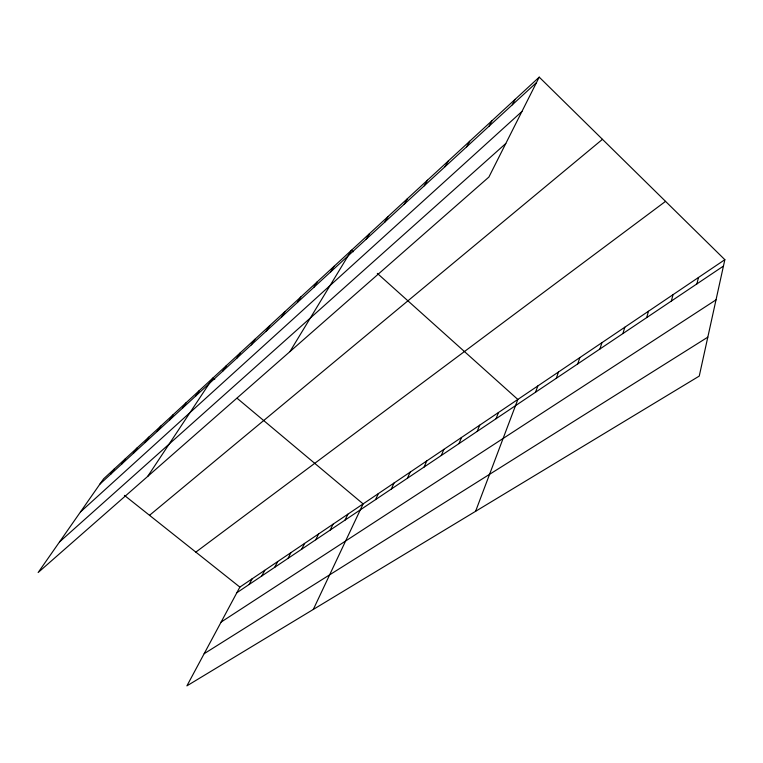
<?xml version="1.0" encoding="UTF-8"?>
<svg xmlns="http://www.w3.org/2000/svg" width="763" height="763" viewBox="0 0 763 763"><rect width="100%" height="100%" fill="white"/><g stroke="black" fill="none" stroke-linecap="round" stroke-linejoin="round"><path stroke-width="1.14" d="M724.85 259.687L699.251 376.083L186.906 685.861L239.868 587.1L724.85 259.687L539.231 77.139L103.606 478.821L38.15 572.517L488.902 177.045L539.231 77.139M696.905 283.893L698.46 277.503M671.335 301.061L673.023 294.68M646.681 317.608L648.483 311.247M622.894 333.574L624.811 327.232M599.928 348.996L601.95 342.663M577.744 363.894L579.851 357.58M556.294 378.286L558.497 372.001M535.55 392.211L537.839 385.944M475.587 511.315L517.839 399.45L377.323 273.383M496.045 418.734L498.468 412.516M477.218 431.372L479.708 425.182M458.973 443.618L461.52 437.466M441.281 455.492L443.885 449.369M424.114 467.023L426.765 460.928M407.461 478.201L410.151 472.144M391.285 489.054L394.023 483.036M375.568 499.603L378.343 493.613M313.307 609.437L363.112 503.895L237.121 398.267M345.01 520.118L347.861 514.195M330.16 530.094L333.03 524.21M315.71 539.784L318.619 533.938M301.671 549.217L304.599 543.409M288.004 558.392L290.951 552.612M274.699 567.319L277.675 561.578M512.288 104.836L515.149 99.343M261.757 576.008L264.742 570.314M249.139 584.477L252.143 578.812M489.026 126.238L491.982 120.707M466.632 146.839L469.674 141.269M445.058 166.677L448.186 161.088M424.266 185.8L427.461 180.192M404.209 204.246L407.471 198.628M384.857 222.052L388.176 216.425M366.164 239.239L369.53 233.612M289.911 351.629L351.514 250.226L353.24 251.771M330.627 271.924L334.089 266.287M313.727 287.47L317.236 281.833M297.37 302.51L300.908 296.883M281.528 317.084L285.104 311.466M266.182 331.199L269.778 325.591M251.304 344.886L254.918 339.297M236.873 358.152L240.507 352.582M222.863 371.037L226.525 365.477M147.688 476.408L212.944 378L214.737 379.507M195.671 396.045L199.362 390.522M182.471 408.186L186.172 402.683M169.653 419.974L173.363 414.5M157.197 431.429L160.917 425.973M145.094 442.569L148.814 437.132M133.325 453.394L137.044 447.986M121.87 463.923L125.59 458.544M110.73 474.176L114.45 468.816M99.877 484.152L536.475 82.595M80.468 511.944L521.93 111.484M59.504 541.949L505.793 143.511M149.529 515.311L602.465 139.333M195.843 552.116L665.546 201.365M236.854 592.727L723.448 266.077M221.117 622.064L716.018 299.849M204.16 653.7L707.806 337.16M124.417 495.368L239.868 587.1"/></g></svg>
